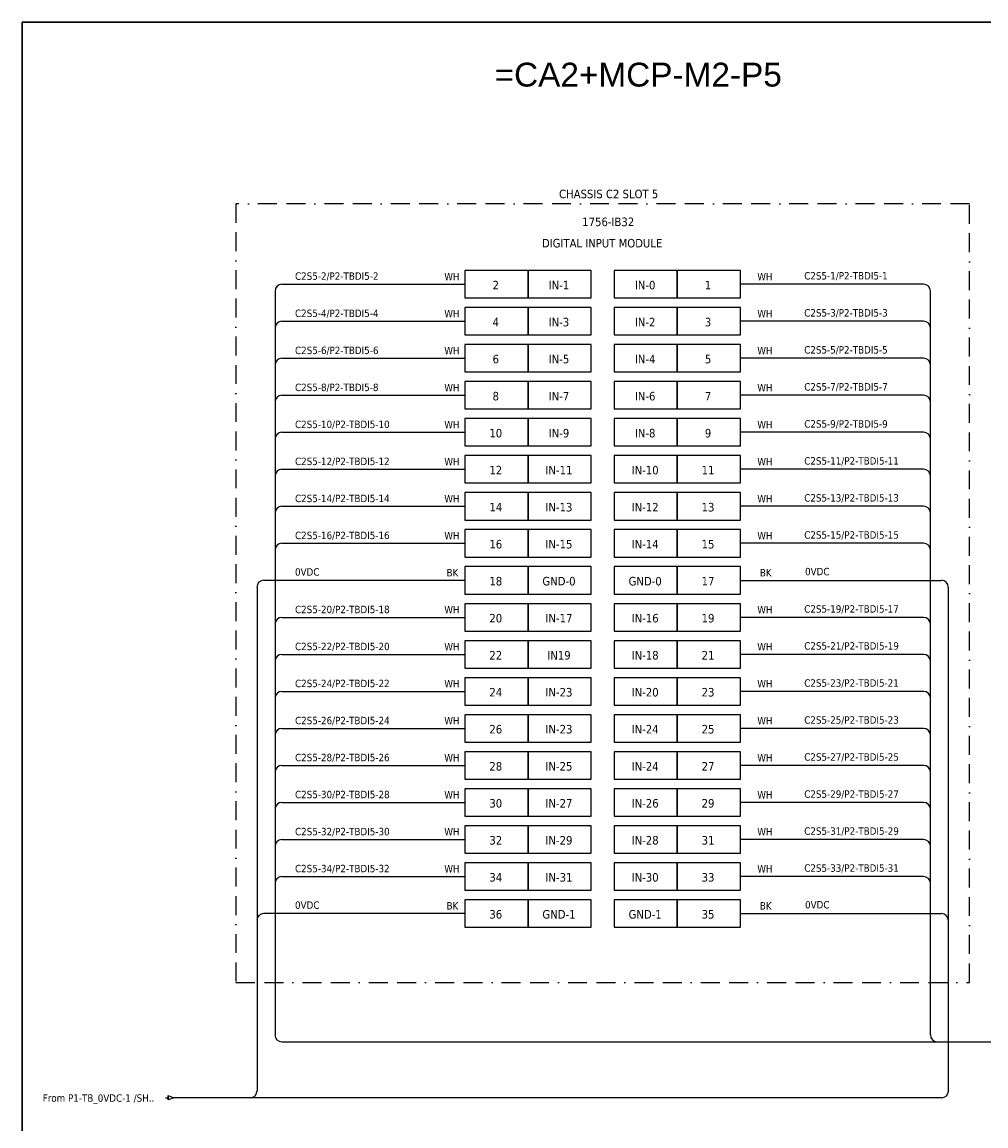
# Model space of a CAD drawing. Header units: millimetres. Extents: x 0 to 62600, y 0 to 14837.
# Drawn here: x 20967 to 22258, y 10237 to 11717 of the extents above; entities that cross this region are included whole.
import ezdxf
from ezdxf.enums import TextEntityAlignment as Align

# ---------------------------------------------------------------- set-up
doc = ezdxf.new("R2010")
doc.units = ezdxf.units.MM
doc.linetypes.add('BORDERX2', pattern=[88.9, 25.4, -12.7, 25.4, -12.7, 0, -12.7])
for name, color, linetype in [('HELPPOINT', 7, 'Continuous'), ('VECTORS', 7, 'Continuous'), ('x01001-FrameArea', 2, 'BORDERX2')]:
    doc.layers.add(name, color=color, linetype=linetype)
doc.layers.add('IE-EQUIP', color=253, linetype='Continuous', lineweight=25)
doc.layers.add('IE-WIRE', color=7, linetype='Continuous', lineweight=25)
doc.styles.get("Standard").update_dxf_attribs({"font": 'arial.ttf'})
doc.styles.add('Tahoma', font='')
doc.styles.get('Tahoma').set_extended_font_data('Tahoma')

# ---------------------------------------------------------------- blocks, each defined once
blk = doc.blocks.new('xTerminal_fr_to')
at = {"layer": 'VECTORS', "color": 1, "true_color": 0xff0000}
for p, q in [((-11.3, 0), (-7.8, 0)), ((-7.8, 2.8), (0, 0)), ((-7.8, -2.8), (-7.8, 2.8)), ((-7.8, 2.8), (0, 0)), ((-7.8, 2.8), (-7.8, -2.8)), ((0, 0), (-7.8, -2.8)), ((0, 0), (-7.8, -2.8))]:
    blk.add_line(p, q, dxfattribs=at)

msp = doc.modelspace()

# ---------------------------------------------------------------- linework, layer by layer
at = {"layer": 'HELPPOINT', "color": 4, "lineweight": 35}
for p, q in [((20966.5, 9012.6), (20966.5, 11716.9)), ((20966.5, 11716.9), (24859.8, 11716.9)), ((20966.5, 9012.6), (20966.5, 11716.9)), ((20966.5, 11716.9), (24859.8, 11716.9))]:
    msp.add_line(p, q, dxfattribs=at)
at = {"layer": 'IE-EQUIP', "linetype": 'Continuous', "ltscale": 25.4}
for points in [[(21559.9, 11347), (21644.6, 11347), (21644.6, 11383.7), (21559.9, 11383.7)], [(21644.6, 11347), (21729.2, 11347), (21729.2, 11383.7), (21644.6, 11383.7)], [(21760.1, 11347), (21844.7, 11347), (21844.7, 11383.7), (21760.1, 11383.7)], [(21844.7, 11347), (21929.4, 11347), (21929.4, 11383.7), (21844.7, 11383.7)], [(21559.9, 11297.4), (21644.6, 11297.4), (21644.6, 11334.1), (21559.9, 11334.1)], [(21644.6, 11297.4), (21729.2, 11297.4), (21729.2, 11334.1), (21644.6, 11334.1)], [(21760.1, 11297.4), (21844.7, 11297.4), (21844.7, 11334.1), (21760.1, 11334.1)], [(21844.7, 11297.4), (21929.4, 11297.4), (21929.4, 11334.1), (21844.7, 11334.1)], [(21559.9, 11247.8), (21644.6, 11247.8), (21644.6, 11284.5), (21559.9, 11284.5)], [(21644.6, 11247.8), (21729.2, 11247.8), (21729.2, 11284.5), (21644.6, 11284.5)], [(21760.1, 11247.8), (21844.7, 11247.8), (21844.7, 11284.5), (21760.1, 11284.5)], [(21844.7, 11247.8), (21929.4, 11247.8), (21929.4, 11284.5), (21844.7, 11284.5)], [(21559.9, 11198.1), (21644.6, 11198.1), (21644.6, 11234.8), (21559.9, 11234.8)], [(21644.6, 11198.1), (21729.2, 11198.1), (21729.2, 11234.8), (21644.6, 11234.8)], [(21760.1, 11198.1), (21844.7, 11198.1), (21844.7, 11234.8), (21760.1, 11234.8)], [(21844.7, 11198.1), (21929.4, 11198.1), (21929.4, 11234.8), (21844.7, 11234.8)], [(21559.9, 11148.5), (21644.6, 11148.5), (21644.6, 11185.2), (21559.9, 11185.2)], [(21644.6, 11148.5), (21729.2, 11148.5), (21729.2, 11185.2), (21644.6, 11185.2)], [(21760.1, 11148.5), (21844.7, 11148.5), (21844.7, 11185.2), (21760.1, 11185.2)], [(21844.7, 11148.5), (21929.4, 11148.5), (21929.4, 11185.2), (21844.7, 11185.2)], [(21559.9, 11098.9), (21644.6, 11098.9), (21644.6, 11135.6), (21559.9, 11135.6)], [(21644.6, 11098.9), (21729.2, 11098.9), (21729.2, 11135.6), (21644.6, 11135.6)], [(21760.1, 11098.9), (21844.7, 11098.9), (21844.7, 11135.6), (21760.1, 11135.6)], [(21844.7, 11098.9), (21929.4, 11098.9), (21929.4, 11135.6), (21844.7, 11135.6)], [(21559.9, 11049.2), (21644.6, 11049.2), (21644.6, 11085.9), (21559.9, 11085.9)], [(21644.6, 11049.2), (21729.2, 11049.2), (21729.2, 11085.9), (21644.6, 11085.9)], [(21760.1, 11049.2), (21844.7, 11049.2), (21844.7, 11085.9), (21760.1, 11085.9)], [(21844.7, 11049.2), (21929.4, 11049.2), (21929.4, 11085.9), (21844.7, 11085.9)], [(21559.9, 10999.6), (21644.6, 10999.6), (21644.6, 11036.3), (21559.9, 11036.3)], [(21644.6, 10999.6), (21729.2, 10999.6), (21729.2, 11036.3), (21644.6, 11036.3)], [(21760.1, 10999.6), (21844.7, 10999.6), (21844.7, 11036.3), (21760.1, 11036.3)], [(21844.7, 10999.6), (21929.4, 10999.6), (21929.4, 11036.3), (21844.7, 11036.3)], [(21559.9, 10950), (21644.6, 10950), (21644.6, 10986.7), (21559.9, 10986.7)], [(21644.6, 10950), (21729.2, 10950), (21729.2, 10986.7), (21644.6, 10986.7)], [(21760.1, 10950), (21844.7, 10950), (21844.7, 10986.7), (21760.1, 10986.7)], [(21844.7, 10950), (21929.4, 10950), (21929.4, 10986.7), (21844.7, 10986.7)], [(21559.9, 10900.3), (21644.6, 10900.3), (21644.6, 10937), (21559.9, 10937)], [(21644.6, 10900.3), (21729.2, 10900.3), (21729.2, 10937), (21644.6, 10937)], [(21760.1, 10900.3), (21844.7, 10900.3), (21844.7, 10937), (21760.1, 10937)], [(21844.7, 10900.3), (21929.4, 10900.3), (21929.4, 10937), (21844.7, 10937)], [(21559.9, 10850.7), (21644.6, 10850.7), (21644.6, 10887.4), (21559.9, 10887.4)], [(21644.6, 10850.7), (21729.2, 10850.7), (21729.2, 10887.4), (21644.6, 10887.4)], [(21760.1, 10850.7), (21844.7, 10850.7), (21844.7, 10887.4), (21760.1, 10887.4)], [(21844.7, 10850.7), (21929.4, 10850.7), (21929.4, 10887.4), (21844.7, 10887.4)], [(21559.9, 10801.1), (21644.6, 10801.1), (21644.6, 10837.8), (21559.9, 10837.8)], [(21644.6, 10801.1), (21729.2, 10801.1), (21729.2, 10837.8), (21644.6, 10837.8)], [(21760.1, 10801.1), (21844.7, 10801.1), (21844.7, 10837.8), (21760.1, 10837.8)], [(21844.7, 10801.1), (21929.4, 10801.1), (21929.4, 10837.8), (21844.7, 10837.8)], [(21559.9, 10751.4), (21644.6, 10751.4), (21644.6, 10788.1), (21559.9, 10788.1)], [(21644.6, 10751.4), (21729.2, 10751.4), (21729.2, 10788.1), (21644.6, 10788.1)], [(21760.1, 10751.4), (21844.7, 10751.4), (21844.7, 10788.1), (21760.1, 10788.1)], [(21844.7, 10751.4), (21929.4, 10751.4), (21929.4, 10788.1), (21844.7, 10788.1)], [(21559.9, 10701.8), (21644.6, 10701.8), (21644.6, 10738.5), (21559.9, 10738.5)], [(21644.6, 10701.8), (21729.2, 10701.8), (21729.2, 10738.5), (21644.6, 10738.5)], [(21760.1, 10701.8), (21844.7, 10701.8), (21844.7, 10738.5), (21760.1, 10738.5)], [(21844.7, 10701.8), (21929.4, 10701.8), (21929.4, 10738.5), (21844.7, 10738.5)], [(21559.9, 10652.2), (21644.6, 10652.2), (21644.6, 10688.9), (21559.9, 10688.9)], [(21644.6, 10652.2), (21729.2, 10652.2), (21729.2, 10688.9), (21644.6, 10688.9)], [(21760.1, 10652.2), (21844.7, 10652.2), (21844.7, 10688.9), (21760.1, 10688.9)], [(21844.7, 10652.2), (21929.4, 10652.2), (21929.4, 10688.9), (21844.7, 10688.9)], [(21559.9, 10602.5), (21644.6, 10602.5), (21644.6, 10639.2), (21559.9, 10639.2)], [(21644.6, 10602.5), (21729.2, 10602.5), (21729.2, 10639.2), (21644.6, 10639.2)], [(21760.1, 10602.5), (21844.7, 10602.5), (21844.7, 10639.2), (21760.1, 10639.2)], [(21844.7, 10602.5), (21929.4, 10602.5), (21929.4, 10639.2), (21844.7, 10639.2)], [(21559.9, 10552.9), (21644.6, 10552.9), (21644.6, 10589.6), (21559.9, 10589.6)], [(21644.6, 10552.9), (21729.2, 10552.9), (21729.2, 10589.6), (21644.6, 10589.6)], [(21760.1, 10552.9), (21844.7, 10552.9), (21844.7, 10589.6), (21760.1, 10589.6)], [(21844.7, 10552.9), (21929.4, 10552.9), (21929.4, 10589.6), (21844.7, 10589.6)], [(21559.9, 10503.3), (21644.6, 10503.3), (21644.6, 10540), (21559.9, 10540)], [(21644.6, 10503.3), (21729.2, 10503.3), (21729.2, 10540), (21644.6, 10540)], [(21760.1, 10503.3), (21844.7, 10503.3), (21844.7, 10540), (21760.1, 10540)], [(21844.7, 10503.3), (21929.4, 10503.3), (21929.4, 10540), (21844.7, 10540)]]:
    msp.add_lwpolyline(points, close=True, dxfattribs=at)
at = {"layer": 'IE-WIRE', "color": 4, "ltscale": 25.4}
for p, q in [((21305.5, 11356.2), (21305.5, 10358.8)), ((21314.7, 11365.4), (21559.9, 11365.4)), ((22174.7, 11365.4), (21929.4, 11365.4)), ((22183.8, 11356.2), (22183.8, 10358.8)), ((21314.7, 11315.8), (21559.9, 11315.8)), ((22174.7, 11315.8), (21929.4, 11315.8)), ((21314.7, 11266.1), (21559.9, 11266.1)), ((22174.7, 11266.1), (21929.4, 11266.1)), ((21314.7, 11216.5), (21559.9, 11216.5)), ((22174.7, 11216.5), (21929.4, 11216.5)), ((21314.7, 11166.9), (21559.9, 11166.9)), ((22174.7, 11166.9), (21929.4, 11166.9)), ((21314.7, 11117.2), (21559.9, 11117.2)), ((22174.7, 11117.2), (21929.4, 11117.2)), ((21314.7, 11067.6), (21559.9, 11067.6)), ((22174.7, 11067.6), (21929.4, 11067.6)), ((21314.7, 11018), (21559.9, 11018)), ((22174.7, 11018), (21929.4, 11018)), ((21314.7, 10918.7), (21559.9, 10918.7)), ((22174.7, 10918.7), (21929.4, 10918.7)), ((21314.7, 10869.1), (21559.9, 10869.1)), ((22174.7, 10869.1), (21929.4, 10869.1)), ((21314.7, 10819.4), (21559.9, 10819.4)), ((22174.7, 10819.4), (21929.4, 10819.4)), ((21314.7, 10769.8), (21559.9, 10769.8)), ((22174.7, 10769.8), (21929.4, 10769.8)), ((21314.7, 10720.2), (21559.9, 10720.2)), ((22174.7, 10720.2), (21929.4, 10720.2)), ((21314.7, 10670.5), (21559.9, 10670.5)), ((22174.7, 10670.5), (21929.4, 10670.5)), ((21314.7, 10620.9), (21559.9, 10620.9)), ((22174.7, 10620.9), (21929.4, 10620.9)), ((21314.7, 10571.3), (21559.9, 10571.3)), ((22174.7, 10571.3), (21929.4, 10571.3))]:
    msp.add_line(p, q, dxfattribs=at)
at = {"layer": 'IE-WIRE', "color": 7, "ltscale": 25.4}
for p, q in [((21559.9, 10968.3), (21290.5, 10968.3)), ((21929.4, 10968.3), (22198.8, 10968.3)), ((21281.4, 10959.2), (21281.4, 10283.6)), ((22207.9, 10959.2), (22207.9, 10283.6)), ((21559.9, 10521.6), (21290.5, 10521.6)), ((21929.4, 10521.6), (22198.8, 10521.6)), ((22199, 10274.6), (21169.9, 10274.6))]:
    msp.add_line(p, q, dxfattribs=at)
at = {"layer": 'IE-WIRE', "color": 4}
msp.add_line((21314.6, 10349.7), (22355.9, 10349.7), dxfattribs=at)
at = {"layer": 'IE-WIRE', "color": 4, "ltscale": 25.4}
for centre, start, end in [((21314.7, 11356.2), 90, 180), ((22174.7, 11356.2), 0, 90), ((21314.7, 11306.6), 90, 180), ((22174.7, 11306.6), 0, 90), ((21314.7, 11256.9), 90, 180), ((22174.7, 11256.9), 0, 90), ((21314.7, 11207.3), 90, 180), ((22174.7, 11207.3), 0, 90), ((21314.7, 11157.7), 90, 180), ((22174.7, 11157.7), 0, 90), ((21314.7, 11108.1), 90, 180), ((22174.7, 11108.1), 0, 90), ((21314.7, 11058.4), 90, 180), ((22174.7, 11058.4), 0, 90), ((21314.7, 11008.8), 90, 180), ((22174.7, 11008.8), 0, 90), ((21314.7, 10909.5), 90, 180), ((22174.7, 10909.5), 0, 90), ((21314.7, 10859.9), 90, 180), ((22174.7, 10859.9), 0, 90), ((21314.7, 10810.3), 90, 180), ((22174.7, 10810.3), 0, 90), ((21314.7, 10760.6), 90, 180), ((22174.7, 10760.6), 0, 90), ((21314.7, 10711), 90, 180), ((22174.7, 10711), 0, 90), ((21314.7, 10661.4), 90, 180), ((22174.7, 10661.4), 0, 90), ((21314.7, 10611.7), 90, 180), ((22174.7, 10611.7), 0, 90), ((21314.7, 10562.1), 90, 180), ((22174.7, 10562.1), 0, 90)]:
    msp.add_arc(centre, 9.17, start, end, dxfattribs=at)
at = {"layer": 'IE-WIRE', "color": 7, "ltscale": 25.4}
for centre, radius, start, end in [((21290.5, 10959.2), 9.14, 90, 180), ((22198.8, 10959.2), 9.14, 0, 90), ((21290.5, 10512.5), 9.14, 90, 180), ((22198.8, 10512.5), 9.14, 0, 90), ((21272.4, 10283.6), 8.96, 270, 0), ((22199, 10283.6), 8.96, 270, 0), ((22199, 10283.6), 8.96, 270, 0)]:
    msp.add_arc(centre, radius, start, end, dxfattribs=at)
at = {"layer": 'IE-WIRE', "color": 4}
for centre in [(21314.6, 10358.8), (22193, 10358.8)]:
    msp.add_arc(centre, 9.14, 180, 270, dxfattribs=at)
at = {"layer": 'x01001-FrameArea'}
msp.add_lwpolyline([(21253.2, 10429.3), (22236.2, 10429.3), (22236.2, 11473.1), (21253.2, 11473.1)], close=True, dxfattribs=at)

# ---------------------------------------------------------------- block references
msp.add_blockref('xTerminal_fr_to', (21169.9, 10274.6))

# ---------------------------------------------------------------- texts
at = {"color": 2}
msp.add_text('=CA2+MCP-M2-P5', height=32, dxfattribs=at).set_placement((21599.8, 11630.4))
at = {"color": 2, "style": 'Tahoma'}
for s, height, p in [('CHASSIS C2 SLOT 5', 11.441, (21752.7, 11486.4)), ('1756-IB32', 11.44, (21752.1, 11449)), ('DIGITAL INPUT MODULE', 11.441, (21743.9, 11420.4)), ('2', 11.4, (21601.4, 11364.2)), ('IN-1', 11.44, (21686.1, 11364.2)), ('IN-0', 11.44, (21801.6, 11364.2)), ('1', 11.4, (21885.9, 11364.2)), ('4', 11.4, (21601.4, 11314.6)), ('IN-3', 11.44, (21686.1, 11314.6)), ('IN-2', 11.44, (21801.6, 11314.6)), ('3', 11.4, (21885.9, 11314.6)), ('6', 11.4, (21601.4, 11265)), ('IN-5', 11.44, (21686.1, 11265)), ('IN-4', 11.44, (21801.6, 11265)), ('5', 11.4, (21885.9, 11265)), ('8', 11.4, (21601.4, 11215.3)), ('IN-7', 11.44, (21686.1, 11215.3)), ('IN-6', 11.44, (21801.6, 11215.3)), ('7', 11.4, (21885.9, 11215.3)), ('10', 11.44, (21601.4, 11165.7)), ('IN-9', 11.44, (21686.1, 11165.7)), ('IN-8', 11.44, (21801.6, 11165.7)), ('9', 11.4, (21885.9, 11165.7)), ('12', 11.44, (21601.4, 11116.1)), ('IN-11', 11.44, (21686.1, 11116.1)), ('IN-10', 11.44, (21801.6, 11116.1)), ('11', 11.44, (21885.9, 11116.1)), ('14', 11.44, (21601.4, 11066.4)), ('IN-13', 11.44, (21686.1, 11066.4)), ('IN-12', 11.44, (21801.6, 11066.4)), ('13', 11.44, (21885.9, 11066.4)), ('16', 11.44, (21601.4, 11016.8)), ('IN-15', 11.44, (21686.1, 11016.8)), ('IN-14', 11.44, (21801.6, 11016.8)), ('15', 11.44, (21885.9, 11016.8)), ('18', 11.44, (21601.4, 10967.2)), ('GND-0', 11.44, (21686.1, 10967.2)), ('GND-0', 11.44, (21801.6, 10967.2)), ('17', 11.44, (21885.9, 10967.2)), ('20', 11.44, (21601.4, 10917.6)), ('IN-17', 11.44, (21686.1, 10917.6)), ('IN-16', 11.44, (21801.6, 10917.6)), ('19', 11.44, (21885.9, 10917.6)), ('22', 11.44, (21601.4, 10867.9)), ('IN19', 11.44, (21686.1, 10867.9)), ('IN-18', 11.44, (21801.6, 10867.9)), ('21', 11.44, (21885.9, 10867.9)), ('24', 11.44, (21601.4, 10818.3)), ('IN-23', 11.44, (21686.1, 10818.3)), ('IN-20', 11.44, (21801.6, 10818.3)), ('23', 11.44, (21885.9, 10818.3)), ('26', 11.44, (21601.4, 10768.7)), ('IN-23', 11.44, (21686.1, 10768.7)), ('IN-24', 11.44, (21801.6, 10768.7)), ('25', 11.44, (21885.9, 10768.7)), ('28', 11.44, (21601.4, 10719)), ('IN-25', 11.44, (21686.1, 10719)), ('IN-24', 11.44, (21801.6, 10719)), ('27', 11.44, (21885.9, 10719)), ('30', 11.44, (21601.4, 10669.4)), ('IN-27', 11.44, (21686.1, 10669.4)), ('IN-26', 11.44, (21801.6, 10669.4)), ('29', 11.44, (21885.9, 10669.4)), ('32', 11.44, (21601.4, 10619.8)), ('IN-29', 11.44, (21686.1, 10619.8)), ('IN-28', 11.44, (21801.6, 10619.8)), ('31', 11.44, (21885.9, 10619.8)), ('34', 11.44, (21601.4, 10570.1)), ('IN-31', 11.44, (21686.1, 10570.1)), ('IN-30', 11.44, (21801.6, 10570.1)), ('33', 11.44, (21885.9, 10570.1)), ('36', 11.44, (21601.4, 10520.5)), ('GND-1', 11.44, (21686.1, 10520.5)), ('GND-1', 11.44, (21801.6, 10520.5)), ('35', 11.44, (21885.9, 10520.5))]:
    msp.add_text(s, height=height, dxfattribs=at).set_placement(p, align=Align.MIDDLE_CENTER)
at = {"color": 4, "style": 'Tahoma'}
for s, height, p in [('C2S5-1/P2-TBDI5-1', 9.949, (22014.8, 11371.7)), ('C2S5-2/P2-TBDI5-2', 9.949, (21332.3, 11371.3)), ('WH', 9.95, (21532.4, 11370.6)), ('WH', 9.95, (21951.9, 11370.6)), ('C2S5-4/P2-TBDI5-4', 9.949, (21332.3, 11321.4)), ('WH', 9.95, (21532.4, 11321)), ('WH', 9.95, (21951.9, 11321)), ('C2S5-3/P2-TBDI5-3', 9.949, (22014.8, 11322)), ('C2S5-6/P2-TBDI5-6', 9.949, (21332.3, 11271.7)), ('WH', 9.95, (21532.4, 11271.4)), ('WH', 9.95, (21951.9, 11271.4)), ('C2S5-5/P2-TBDI5-5', 9.949, (22014.8, 11272.4)), ('C2S5-8/P2-TBDI5-8', 9.949, (21332.3, 11222.1)), ('WH', 9.95, (21532.4, 11221.7)), ('WH', 9.95, (21951.9, 11221.7)), ('C2S5-7/P2-TBDI5-7', 9.949, (22014.8, 11222.8)), ('C2S5-10/P2-TBDI5-10', 9.949, (21332.3, 11172.5)), ('WH', 9.95, (21532.4, 11172.1)), ('WH', 9.95, (21951.9, 11172.1)), ('C2S5-9/P2-TBDI5-9', 9.949, (22014.8, 11173.1)), ('C2S5-12/P2-TBDI5-12', 9.949, (21332.3, 11122.9)), ('WH', 9.95, (21532.4, 11122.5)), ('WH', 9.95, (21951.9, 11122.5)), ('C2S5-11/P2-TBDI5-11', 9.949, (22014.8, 11123.5)), ('C2S5-14/P2-TBDI5-14', 9.949, (21332.3, 11073.2)), ('WH', 9.95, (21532.4, 11072.8)), ('WH', 9.95, (21951.9, 11072.8)), ('C2S5-13/P2-TBDI5-13', 9.949, (22014.8, 11073.9)), ('C2S5-16/P2-TBDI5-16', 9.949, (21332.3, 11023.6)), ('WH', 9.95, (21532.4, 11023.2)), ('WH', 9.95, (21951.9, 11023.2)), ('C2S5-15/P2-TBDI5-15', 9.949, (22014.8, 11024.2)), ('C2S5-20/P2-TBDI5-18', 9.949, (21332.3, 10924.3)), ('WH', 9.95, (21532.4, 10923.9)), ('WH', 9.95, (21951.9, 10923.9)), ('C2S5-19/P2-TBDI5-17', 9.949, (22014.8, 10925)), ('C2S5-22/P2-TBDI5-20', 9.949, (21332.3, 10874.7)), ('WH', 9.95, (21532.4, 10874.3)), ('WH', 9.95, (21951.9, 10874.3)), ('C2S5-21/P2-TBDI5-19', 9.949, (22014.8, 10875.4)), ('C2S5-24/P2-TBDI5-22', 9.949, (21332.3, 10825.1)), ('WH', 9.95, (21532.4, 10824.7)), ('WH', 9.95, (21951.9, 10824.7)), ('C2S5-23/P2-TBDI5-21', 9.949, (22014.8, 10825.7)), ('C2S5-26/P2-TBDI5-24', 9.949, (21332.3, 10775.4)), ('WH', 9.95, (21532.4, 10775.1)), ('WH', 9.95, (21951.9, 10775.1)), ('C2S5-25/P2-TBDI5-23', 9.949, (22014.8, 10776.1)), ('C2S5-28/P2-TBDI5-26', 9.949, (21332.3, 10725.8)), ('WH', 9.95, (21532.4, 10725.4)), ('WH', 9.95, (21951.9, 10725.4)), ('C2S5-27/P2-TBDI5-25', 9.949, (22014.8, 10726.5)), ('C2S5-30/P2-TBDI5-28', 9.949, (21332.3, 10676.2)), ('C2S5-29/P2-TBDI5-27', 9.949, (22014.8, 10676.8)), ('WH', 9.95, (21532.4, 10675.8)), ('WH', 9.95, (21951.9, 10675.8)), ('C2S5-32/P2-TBDI5-30', 9.949, (21332.3, 10626.5)), ('WH', 9.95, (21532.4, 10626.2)), ('WH', 9.95, (21951.9, 10626.2)), ('C2S5-31/P2-TBDI5-29', 9.949, (22014.8, 10627.2)), ('C2S5-34/P2-TBDI5-32', 9.949, (21332.3, 10576.9)), ('WH', 9.95, (21532.4, 10576.5)), ('WH', 9.95, (21951.9, 10576.5)), ('C2S5-33/P2-TBDI5-31', 9.949, (22014.8, 10577.6))]:
    msp.add_text(s, height=height, dxfattribs=at).set_placement(p)
at = {"color": 7, "style": 'Tahoma'}
for s, height, p in [('0VDC', 9.95, (21332.3, 10974.6)), ('BK', 9.95, (21535.4, 10973.6)), ('BK', 9.95, (21955.3, 10973.6)), ('0VDC', 9.95, (22015.9, 10975.1)), ('0VDC', 9.95, (22015.9, 10528.4)), ('0VDC', 9.95, (21332.3, 10527.9)), ('BK', 9.95, (21535.4, 10526.9)), ('BK', 9.95, (21955.3, 10526.9)), ('From P1-TB_0VDC-1 /SH..', 9.949, (20994.1, 10269.2))]:
    msp.add_text(s, height=height, dxfattribs=at).set_placement(p)

doc.saveas('drawing.dxf')
